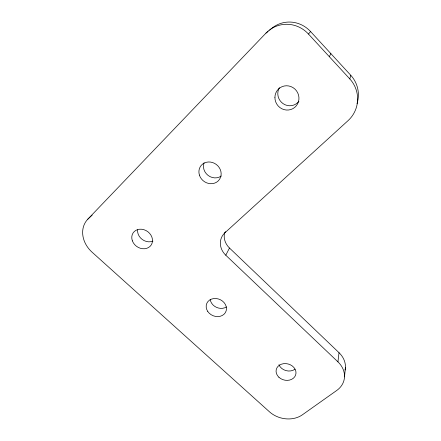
<?xml version="1.0" encoding="UTF-8"?>
<svg xmlns="http://www.w3.org/2000/svg" width="441" height="441" viewBox="0 0 441 441"><rect width="100%" height="100%" fill="white"/><g stroke="black" fill="none" stroke-linecap="round" stroke-linejoin="round"><path stroke-width="0.66" d="M344.504 376.906L345.424 367.491M268.1 31.504L265.956 33.136L87.787 219.205A26.162 21.763 36.9 0 0 92.092 252.202L269.506 411.839A23.726 19.062 14.2 0 0 302.35 414.827L336.748 390.456A24.437 20.093 11.4 0 0 337.944 361.863L339.019 352.684L229.48 248.029A17.111 15.27 25.8 0 1 224.612 232.804M337.944 361.863L225.781 255.223A17.519 15.545 25.6 0 1 224.916 232.782L348.054 120.641A29.453 29.327 59.7 0 0 349.807 78.922L350.788 75.301L310.574 31.548A30.087 28.836 77 0 0 269.627 30.231M329.328 56.691L330.866 53.626M225.781 255.223L229.48 248.029M224.916 232.782L225.544 231.652M265.956 33.136A30.859 29.586 75.2 0 1 308.463 34.034L310.574 31.548M87.787 219.205L92.169 215.136M308.463 34.034L349.807 78.922M152.922 241.111A10.634 9.079 35.2 0 1 142.256 239.48A10.634 9.079 35.2 0 1 137.614 229.816M295.029 369.183A9.862 8.159 14.5 0 1 278.955 364.701M221.228 176.036A11.245 10.248 38.7 0 1 208.069 175.397A11.245 10.248 38.7 0 1 204.067 162.79M226.404 306.98A10.165 8.655 23.6 0 1 216.344 307.283A10.165 8.655 23.6 0 1 210.208 299.406M298.915 101.237A11.968 11.62 57.8 0 1 283.083 103.641A11.968 11.62 57.8 0 1 279.351 87.709M350.788 75.301A28.737 28.599 77.2 0 1 357.028 103.596M339.019 352.684A23.908 19.806 11.2 0 1 345.099 370.071M278.916 377.259A10.077 8.274 14.6 0 0 295.641 374.999A10.077 8.274 14.6 0 0 283.541 363.682A10.077 8.274 14.6 0 0 278.916 377.259M207.705 311.374A10.397 8.792 23.5 0 0 225.29 312.752A10.397 8.792 23.5 0 0 215.963 298.518A10.397 8.792 23.5 0 0 207.705 311.374M199.404 175.077A11.521 10.452 38.1 0 0 218.201 180.942A11.521 10.452 38.1 0 0 212.485 162.508A11.521 10.452 38.1 0 0 199.404 175.077M274.919 97.45A12.276 11.896 55.1 0 0 292.857 108.668A12.276 11.896 55.1 0 0 293.045 87.632A12.276 11.896 55.1 0 0 274.919 97.45M132.377 240.852A10.882 9.233 34.9 0 0 150.056 246.381A10.882 9.233 34.9 0 0 143.97 229.717A10.882 9.233 34.9 0 0 132.377 240.852"/></g></svg>
